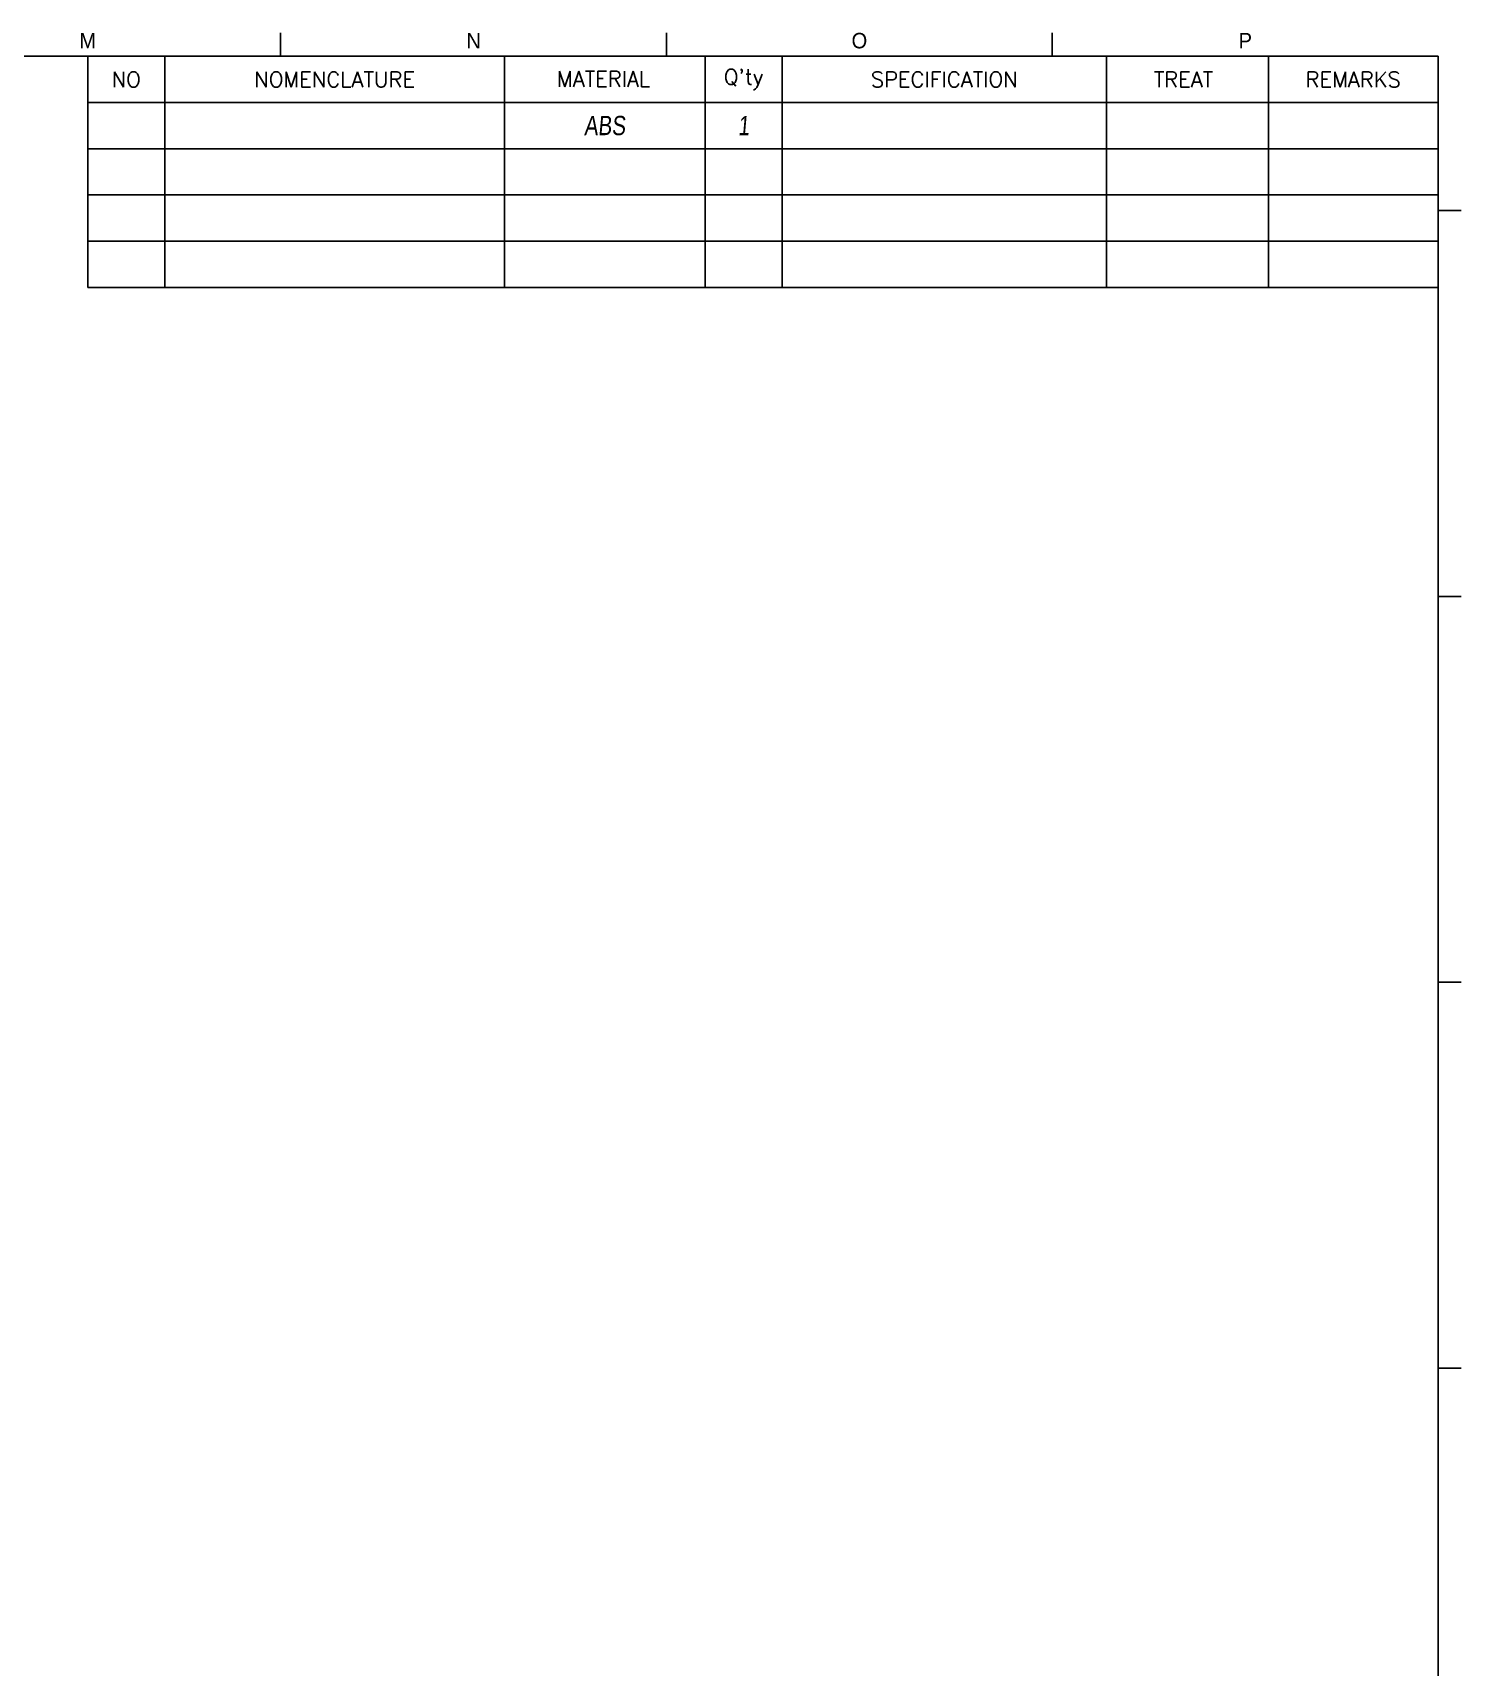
# Model space of a CAD drawing. Header units: millimetres. Extents: x 12659 to 13466, y -343 to 215.
# Drawn here: x 13280.8 to 13465.9, y 2.1 to 213.9 of the extents above; entities that cross this region are included whole.
import ezdxf
from ezdxf.enums import TextEntityAlignment as Align

# ---------------------------------------------------------------- set-up
doc = ezdxf.new("R2010")
doc.units = ezdxf.units.MM
doc.layers.get('0').update_dxf_attribs({"linetype": 'CONTINUOUS'})
doc.styles.add('a', font='GOTHIC.TTF')
doc.styles.add('SIM', font='simplex')
doc.styles.get("Standard").update_dxf_attribs({"font": 'gulim.ttc', "width": 0.8, "height": 2})

msp = doc.modelspace()

# ---------------------------------------------------------------- linework, layer by layer
for p, q in [((13312.92, 210.84), (13312.92, 213.84)), ((13362.92, 210.84), (13362.92, 213.84)), ((13412.92, 210.84), (13412.92, 213.84)), ((13462.92, 210.84), (12662.92, 210.84)), ((13287.92, 180.84), (13287.92, 210.84)), ((13297.92, 210.84), (13297.92, 180.84)), ((13341.92, 210.84), (13341.92, 180.84)), ((13367.92, 180.84), (13367.92, 210.84)), ((13377.92, 210.84), (13377.92, 180.84)), ((13419.92, 180.84), (13419.92, 210.84)), ((13440.92, 180.84), (13440.92, 210.84)), ((13462.92, -339.16), (13462.92, 210.84)), ((13287.92, 204.84), (13462.92, 204.84)), ((13287.92, 198.84), (13462.92, 198.84)), ((13287.92, 192.84), (13462.92, 192.84)), ((13465.92, 190.84), (13462.92, 190.84)), ((13287.92, 186.84), (13462.92, 186.84)), ((13287.92, 180.84), (13462.92, 180.84)), ((13465.92, 140.84), (13462.92, 140.84)), ((13465.92, 90.84), (13462.92, 90.84)), ((13465.92, 40.84), (13462.92, 40.84))]:
    msp.add_line(p, q)

# ---------------------------------------------------------------- texts
for s, p in [('M', (13287.92, 212.84)), ('N', (13337.92, 212.84)), ('O', (13387.92, 212.84)), ('P', (13437.92, 212.84))]:
    msp.add_text(s, height=2).set_placement(p, align=Align.MIDDLE)
at = {"style": 'SIM'}
for s, p in [('NO', (13292.92, 207.81)), ('NOMENCLATURE', (13319.92, 207.81)), ("Q'ty", (13372.92, 207.81)), ('SPECIFICATION', (13398.92, 207.81)), ('TREAT', (13429.92, 207.81)), ('REMARKS', (13451.92, 207.81))]:
    msp.add_text(s, height=2, dxfattribs=at).set_placement(p, align=Align.MIDDLE)
msp.add_text('MATERIAL', height=2, dxfattribs=at).set_placement((13354.77, 206.87), align=Align.CENTER)
at = {"style": 'a', "oblique": 5, "width": 0.8}
for s, p in [('ABS', (13354.92, 201.84)), ('1', (13372.92, 201.84))]:
    msp.add_text(s, height=2.5, dxfattribs=at).set_placement(p, align=Align.MIDDLE_CENTER)

doc.saveas('drawing.dxf')
